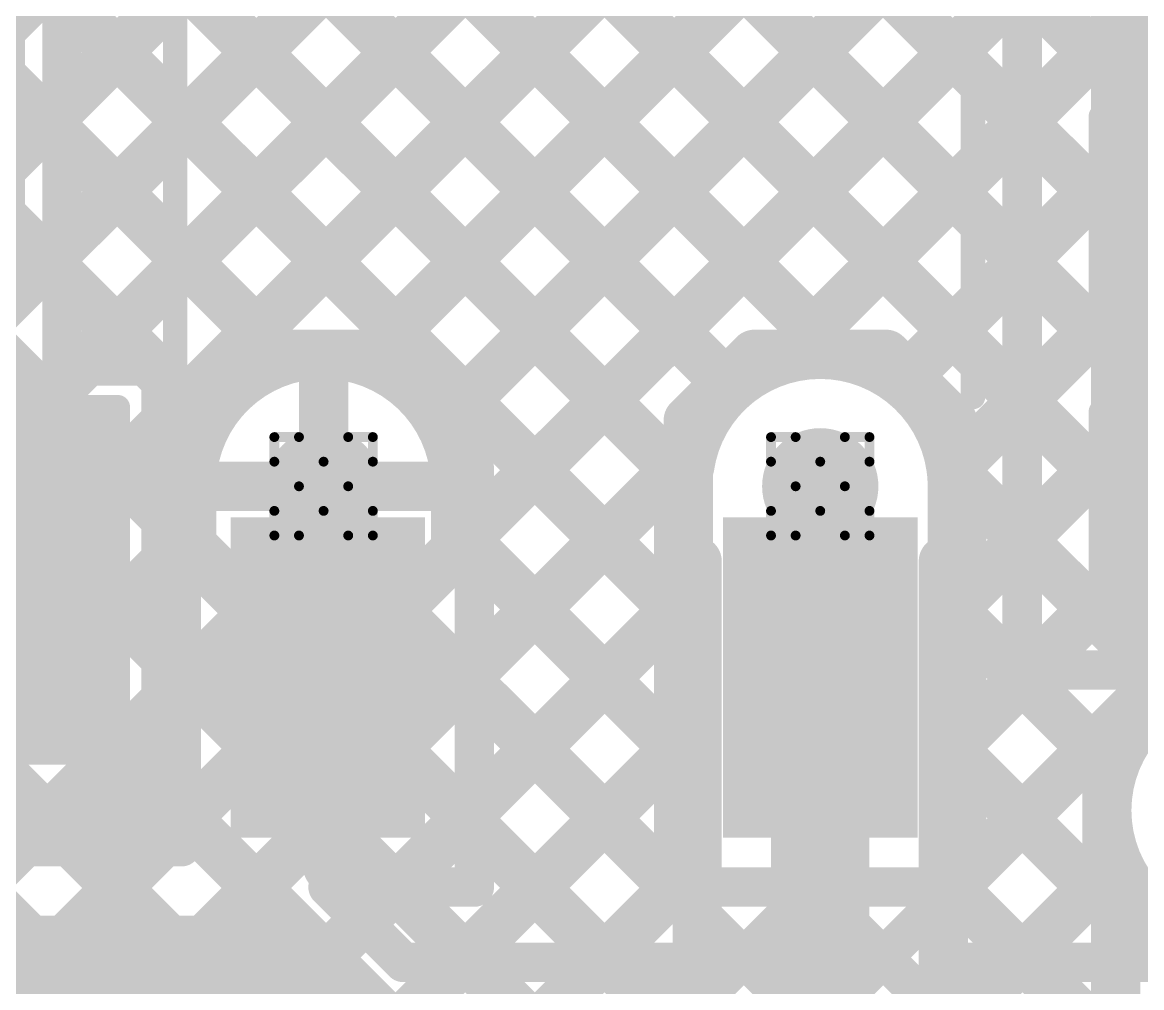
# Model space of a CAD drawing. Header units: inches. Extents: x -1.9 to 9.4, y 0 to 6.7.
# Drawn here: x 0.9163 to 1.1436, y 3.0198 to 3.2159 of the extents above; entities that cross this region are included whole.
import ezdxf

# ---------------------------------------------------------------- set-up
doc = ezdxf.new("R2010")
doc.units = ezdxf.units.IN
doc.header["$MEASUREMENT"] = 0
for name, color, linetype in [('Bottom Layer', 5, 'Continuous'), ('Drill Drawing', 1, 'Continuous'), ('Top Layer', 1, 'Continuous'), ('Top Overlay', 2, 'Continuous'), ('Top Paste', 8, 'Continuous'), ('Top Solder', 216, 'Continuous'), ('Via Holes', 16, 'Continuous')]:
    doc.layers.add(name, color=color, linetype=linetype)

# ---------------------------------------------------------------- blocks, each defined once
blk = doc.blocks.new('SOP_4_2_54_11')
at = {"layer": 'Top Layer'}
for points in [[(0.09449, 0.06575), (0.15157, 0.06575), (0.15157, 0.03425), (0.09449, 0.03425)], [(0.09449, -0.03425), (0.15157, -0.03425), (0.15157, -0.06575), (0.09449, -0.06575)]]:
    blk.add_hatch(color=1, dxfattribs=at).paths.add_polyline_path(points)
at = {"layer": 'Top Paste'}
for points in [[(0.09449, 0.06575), (0.15157, 0.06575), (0.15157, 0.03425), (0.09449, 0.03425)], [(0.09449, -0.03425), (0.15157, -0.03425), (0.15157, -0.06575), (0.09449, -0.06575)]]:
    blk.add_hatch(color=8, dxfattribs=at).paths.add_polyline_path(points)
at = {"layer": 'Top Solder'}
for points in [[(0.09049, 0.06975), (0.15557, 0.06975), (0.15557, 0.03025), (0.09049, 0.03025)], [(0.09049, -0.03025), (0.15557, -0.03025), (0.15557, -0.06975), (0.09049, -0.06975)]]:
    blk.add_hatch(color=216, dxfattribs=at).paths.add_polyline_path(points)
at = {"layer": 'Top Overlay', "const_width": 0.005}
for points in [[(0.066, 0.081), (-0.052, 0.081)], [(0.066, -0.081), (-0.052, -0.081)]]:
    blk.add_lwpolyline(points, dxfattribs=at)
at = {"layer": 'Top Overlay', "const_width": 0.0025}
for points in [[(0.06475, 0.081, 1), (0.06725, 0.081, 1)], [(0.06475, -0.081, 1), (0.06725, -0.081, 1)]]:
    blk.add_lwpolyline(points, format="xyb", close=True, dxfattribs=at)
blk = doc.blocks.new('R___1206_12')
at = {"layer": 'Top Layer'}
for points in [[(-0.08, 0.035), (-0.02, 0.035), (-0.02, -0.035), (-0.08, -0.035)], [(0.02, 0.035), (0.08, 0.035), (0.08, -0.035), (0.02, -0.035)]]:
    blk.add_hatch(color=1, dxfattribs=at).paths.add_polyline_path(points)
at = {"layer": 'Top Paste'}
for points in [[(-0.08, 0.035), (-0.02, 0.035), (-0.02, -0.035), (-0.08, -0.035)], [(0.02, 0.035), (0.08, 0.035), (0.08, -0.035), (0.02, -0.035)]]:
    blk.add_hatch(color=8, dxfattribs=at).paths.add_polyline_path(points)
at = {"layer": 'Top Solder'}
for points in [[(-0.084, 0.039), (-0.016, 0.039), (-0.016, -0.039), (-0.084, -0.039)], [(0.016, 0.039), (0.084, 0.039), (0.084, -0.039), (0.016, -0.039)]]:
    blk.add_hatch(color=216, dxfattribs=at).paths.add_polyline_path(points)
at = {"layer": 'Top Overlay', "const_width": 0.005}
for points in [[(-0.084, 0.039), (0.084, 0.039)], [(-0.084, 0.039), (-0.084, -0.039)], [(0.084, 0.039), (0.084, -0.039)], [(-0.084, -0.039), (0.084, -0.039)]]:
    blk.add_lwpolyline(points, dxfattribs=at)
at = {"layer": 'Top Overlay', "const_width": 0.0025}
for points in [[(-0.08525, 0.039, 1), (-0.08275, 0.039, 1)], [(-0.08525, 0.039, 1), (-0.08275, 0.039, 1)], [(0.08275, 0.039, 1), (0.08525, 0.039, 1)], [(0.08275, 0.039, 1), (0.08525, 0.039, 1)], [(-0.08525, -0.039, 1), (-0.08275, -0.039, 1)], [(-0.08525, -0.039, 1), (-0.08275, -0.039, 1)], [(0.08275, -0.039, 1), (0.08525, -0.039, 1)], [(0.08275, -0.039, 1), (0.08525, -0.039, 1)]]:
    blk.add_lwpolyline(points, format="xyb", close=True, dxfattribs=at)
blk = doc.blocks.new('R___0603_13')
at = {"layer": 'Top Layer'}
for points in [[(-0.015, 0.0175), (-0.015, -0.0175), (-0.045, -0.0175), (-0.045, 0.0175)], [(0.045, 0.0175), (0.045, -0.0175), (0.015, -0.0175), (0.015, 0.0175)]]:
    blk.add_hatch(color=1, dxfattribs=at).paths.add_polyline_path(points)
at = {"layer": 'Top Paste'}
for points in [[(-0.015, 0.0175), (-0.015, -0.0175), (-0.045, -0.0175), (-0.045, 0.0175)], [(0.045, 0.0175), (0.045, -0.0175), (0.015, -0.0175), (0.015, 0.0175)]]:
    blk.add_hatch(color=8, dxfattribs=at).paths.add_polyline_path(points)
at = {"layer": 'Top Solder'}
for points in [[(-0.011, 0.0215), (-0.011, -0.0215), (-0.049, -0.0215), (-0.049, 0.0215)], [(0.049, 0.0215), (0.049, -0.0215), (0.011, -0.0215), (0.011, 0.0215)]]:
    blk.add_hatch(color=216, dxfattribs=at).paths.add_polyline_path(points)
at = {"layer": 'Top Overlay', "const_width": 0.005}
for points in [[(-0.048, 0.021), (-0.048, -0.021)], [(0.048, 0.021), (-0.048, 0.021)], [(0.048, 0.021), (0.048, -0.021)], [(0.048, -0.021), (-0.048, -0.021)]]:
    blk.add_lwpolyline(points, dxfattribs=at)
at = {"layer": 'Top Overlay', "const_width": 0.0025}
for points in [[(-0.04925, 0.021, 1), (-0.04675, 0.021, 1)], [(-0.04925, 0.021, 1), (-0.04675, 0.021, 1)], [(0.04675, 0.021, 1), (0.04925, 0.021, 1)], [(0.04675, 0.021, 1), (0.04925, 0.021, 1)], [(-0.04925, -0.021, 1), (-0.04675, -0.021, 1)], [(-0.04925, -0.021, 1), (-0.04675, -0.021, 1)], [(0.04675, -0.021, 1), (0.04925, -0.021, 1)], [(0.04675, -0.021, 1), (0.04925, -0.021, 1)]]:
    blk.add_lwpolyline(points, format="xyb", close=True, dxfattribs=at)
blk = doc.blocks.new('R___0603_15')
at = {"layer": 'Top Layer'}
for points in [[(-0.015, 0.0175), (-0.015, -0.0175), (-0.045, -0.0175), (-0.045, 0.0175)], [(0.045, 0.0175), (0.045, -0.0175), (0.015, -0.0175), (0.015, 0.0175)]]:
    blk.add_hatch(color=1, dxfattribs=at).paths.add_polyline_path(points)
at = {"layer": 'Top Paste'}
for points in [[(-0.015, 0.0175), (-0.015, -0.0175), (-0.045, -0.0175), (-0.045, 0.0175)], [(0.045, 0.0175), (0.045, -0.0175), (0.015, -0.0175), (0.015, 0.0175)]]:
    blk.add_hatch(color=8, dxfattribs=at).paths.add_polyline_path(points)
at = {"layer": 'Top Solder'}
for points in [[(-0.011, 0.0215), (-0.011, -0.0215), (-0.049, -0.0215), (-0.049, 0.0215)], [(0.049, 0.0215), (0.049, -0.0215), (0.011, -0.0215), (0.011, 0.0215)]]:
    blk.add_hatch(color=216, dxfattribs=at).paths.add_polyline_path(points)
at = {"layer": 'Top Overlay', "const_width": 0.005}
for points in [[(-0.048, -0.021), (-0.048, 0.021)], [(-0.048, 0.021), (0.048, 0.021)], [(0.048, -0.021), (0.048, 0.021)], [(-0.048, -0.021), (0.048, -0.021)]]:
    blk.add_lwpolyline(points, dxfattribs=at)
at = {"layer": 'Top Overlay', "const_width": 0.0025}
for points in [[(-0.04925, 0.021, 1), (-0.04675, 0.021, 1)], [(-0.04925, 0.021, 1), (-0.04675, 0.021, 1)], [(0.04675, 0.021, 1), (0.04925, 0.021, 1)], [(0.04675, 0.021, 1), (0.04925, 0.021, 1)], [(-0.04925, -0.021, 1), (-0.04675, -0.021, 1)], [(-0.04925, -0.021, 1), (-0.04675, -0.021, 1)], [(0.04675, -0.021, 1), (0.04925, -0.021, 1)], [(0.04675, -0.021, 1), (0.04925, -0.021, 1)]]:
    blk.add_lwpolyline(points, format="xyb", close=True, dxfattribs=at)
blk = doc.blocks.new('SMA_DO_214AC__22')
at = {"layer": 'Top Layer'}
for points in [[(-0.1063, 0.05512), (-0.04331, 0.05512), (-0.04331, -0.05512), (-0.1063, -0.05512)], [(0.04331, 0.05512), (0.1063, 0.05512), (0.1063, -0.05512), (0.04331, -0.05512)]]:
    blk.add_hatch(color=1, dxfattribs=at).paths.add_polyline_path(points)
at = {"layer": 'Top Overlay'}
blk.add_hatch(color=2, dxfattribs=at).paths.add_polyline_path([(-0.15717, -0.06299), (-0.11122, -0.06299), (-0.11122, 0.06299), (-0.15717, 0.06299)])
at = {"layer": 'Top Paste'}
for points in [[(-0.1063, 0.05512), (-0.04331, 0.05512), (-0.04331, -0.05512), (-0.1063, -0.05512)], [(0.04331, 0.05512), (0.1063, 0.05512), (0.1063, -0.05512), (0.04331, -0.05512)]]:
    blk.add_hatch(color=8, dxfattribs=at).paths.add_polyline_path(points)
at = {"layer": 'Top Solder'}
for points in [[(-0.1103, 0.05912), (-0.03931, 0.05912), (-0.03931, -0.05912), (-0.1103, -0.05912)], [(0.03931, 0.05912), (0.1103, 0.05912), (0.1103, -0.05912), (0.03931, -0.05912)]]:
    blk.add_hatch(color=216, dxfattribs=at).paths.add_polyline_path(points)
at = {"layer": 'Top Overlay', "const_width": 0.005}
for points in [[(-0.11745, 0.06034), (0.1119, 0.06034)], [(0.1119, 0.06034), (0.1119, 0.04656)], [(0.1119, -0.04656), (0.1119, -0.06034)], [(-0.11745, -0.06034), (0.1119, -0.06034)]]:
    blk.add_lwpolyline(points, dxfattribs=at)
at = {"layer": 'Top Overlay', "const_width": 0.0025}
for points in [[(-0.1187, 0.06034, 1), (-0.1162, 0.06034, 1)], [(0.11065, 0.06034, 1), (0.11315, 0.06034, 1)], [(0.11065, 0.06034, 1), (0.11315, 0.06034, 1)], [(0.11065, 0.04656, 1), (0.11315, 0.04656, 1)], [(0.11065, -0.04656, 1), (0.11315, -0.04656, 1)], [(-0.1187, -0.06034, 1), (-0.1162, -0.06034, 1)], [(0.11065, -0.06034, 1), (0.11315, -0.06034, 1)], [(0.11065, -0.06034, 1), (0.11315, -0.06034, 1)]]:
    blk.add_lwpolyline(points, format="xyb", close=True, dxfattribs=at)

msp = doc.modelspace()

# ---------------------------------------------------------------- hatches: boundary and pattern name
at = {"layer": 'Bottom Layer'}
h = msp.add_hatch(color=5, dxfattribs=at)
edge = h.paths.add_edge_path()
edge.add_arc((0.97748, 3.12168), 0.01181, 0, 360)
h = msp.add_hatch(color=5, dxfattribs=at)
edge = h.paths.add_edge_path()
edge.add_arc((1.07834, 3.12168), 0.01181, 0, 360)
at = {"layer": 'Top Layer'}
msp.add_hatch(color=1, dxfattribs=at).paths.add_polyline_path([(1.13334, 3.09833), (1.17834, 3.09833), (1.17834, 3.27083), (1.13334, 3.27083)])
h = msp.add_hatch(color=1, dxfattribs=at)
edge = h.paths.add_edge_path()
edge.add_arc((0.97748, 3.12168), 0.01181, 0, 360)
h = msp.add_hatch(color=1, dxfattribs=at)
edge = h.paths.add_edge_path()
edge.add_arc((1.07834, 3.12168), 0.01181, 0, 360)
at = {"layer": 'Via Holes'}
h = msp.add_hatch(color=7, dxfattribs=at)
edge = h.paths.add_edge_path()
edge.add_arc((0.97748, 3.12168), 0.00591, 0, 360)
h = msp.add_hatch(color=7, dxfattribs=at)
edge = h.paths.add_edge_path()
edge.add_arc((1.07834, 3.12168), 0.00591, 0, 360)

# ---------------------------------------------------------------- linework, layer by layer
at = {"layer": 'Bottom Layer'}
for points, const_width in [([(0.16792, 2.47046), (1.06697, 3.36951)], 0.01), ([(0.18206, 2.45632), (1.09526, 3.36951)], 0.01), ([(0.1962, 2.44217), (1.12354, 3.36951)], 0.01), ([(0.22389, 2.44157), (1.15183, 3.36951)], 0.01), ([(0.25217, 2.44157), (1.18011, 3.36951)], 0.01), ([(0.57783, 3.36951), (1.01651, 2.93083)], 0.01), ([(0.60611, 3.36951), (1.04136, 2.93426)], 0.01), ([(0.6344, 3.36951), (1.05334, 2.95057)], 0.01), ([(0.66268, 3.36951), (1.05334, 2.97885)], 0.01), ([(0.69096, 3.36951), (0.95067, 3.10981)], 0.01), ([(0.71925, 3.36951), (0.95217, 3.13659)], 0.01), ([(0.74753, 3.36951), (0.96856, 3.14849)], 0.01), ([(0.77582, 3.36951), (1.05334, 3.09199)], 0.01), ([(0.8041, 3.36951), (1.05153, 3.12209)], 0.01), ([(0.83239, 3.36951), (1.05917, 3.14273)], 0.01), ([(0.86067, 3.36951), (1.08169, 3.14849)], 0.01), ([(0.88895, 3.36951), (1.17583, 3.08264)], 0.01), ([(0.91724, 3.36951), (1.27503, 3.01173)], 0.01), ([(0.94552, 3.36951), (1.27503, 3.04001)], 0.01), ([(0.97381, 3.36951), (1.27503, 3.0683)], 0.01), ([(0.98737, 3.14849), (1.2084, 3.36951)], 0.01), ([(1.00327, 3.1361), (1.23668, 3.36951)], 0.01), ([(1.00429, 3.10884), (1.26496, 3.36951)], 0.01), ([(1.00429, 3.10884), (1.26496, 3.36951)], 0.01), ([(1.07222, 3.14849), (1.27503, 3.35129)], 0.01), ([(1.09613, 3.14411), (1.27503, 3.32301)], 0.01), ([(1.10515, 3.12485), (1.27503, 3.29472)], 0.01), ([(1.10334, 3.09475), (1.27503, 3.26644)], 0.01), ([(1.10334, 3.06647), (1.27503, 3.23815)], 0.01), ([(1.10334, 3.03818), (1.27503, 3.20987)], 0.01), ([(0.95067, 3.13508), (0.96407, 3.14849)], 0.01), ([(0.96407, 3.14849), (0.99088, 3.14849)], 0.01), ([(0.99088, 3.14849), (1.00429, 3.13508)], 0.01), ([(1.05153, 3.13508), (1.06493, 3.14849)], 0.01), ([(1.06493, 3.14849), (1.09174, 3.14849)], 0.01), ([(1.09174, 3.14849), (1.10515, 3.13508)], 0.01), ([(0.97748, 3.12168), (0.97748, 3.14349)], 0.01), ([(0.95067, 3.10827), (0.95067, 3.13508)], 0.01), ([(1.00429, 3.10827), (1.00429, 3.13508)], 0.01), ([(1.05153, 3.10827), (1.05153, 3.13508)], 0.01), ([(1.10515, 3.10827), (1.10515, 3.13508)], 0.01), ([(0.85456, 2.93083), (1.05153, 3.12779)], 0.01), ([(1.07834, 2.93374), (1.07834, 3.12168)], 0.02), ([(1.10515, 3.12503), (1.14874, 3.08144)], 0.01), ([(0.95567, 3.12168), (0.97748, 3.12168)], 0.01), ([(0.97748, 3.12168), (0.99929, 3.12168)], 0.01), ([(0.97748, 3.09987), (0.97748, 3.12168)], 0.01), ([(0.28046, 2.44157), (0.95067, 3.11179)], 0.01), ([(1.00429, 3.11276), (1.05334, 3.06371)], 0.01), ([(0.95067, 3.10981), (0.96561, 3.09487)], 0.01), ([(0.95067, 3.10827), (0.96407, 3.09487)], 0.01), ([(0.99032, 3.09487), (1.00429, 3.10884)], 0.01), ([(0.99032, 3.09487), (1.00429, 3.10884)], 0.01), ([(0.99088, 3.09487), (1.00429, 3.10827)], 0.01), ([(1.05334, 2.94624), (1.05334, 3.10646)], 0.01), ([(1.10334, 2.94624), (1.10334, 3.10646)], 0.01), ([(0.88285, 2.93083), (1.05334, 3.10132)], 0.01), ([(1.10334, 3.09856), (1.13653, 3.06537)], 0.01), ([(0.79799, 2.93083), (0.96305, 3.09589)], 0.01), ([(0.99239, 3.09637), (1.05334, 3.03542)], 0.01), ([(0.82628, 2.93083), (0.99032, 3.09487)], 0.01), ([(0.82628, 2.93083), (0.99032, 3.09487)], 0.01), ([(0.96407, 3.09487), (0.99088, 3.09487)], 0.01), ([(0.96561, 3.09487), (1.05334, 3.00714)], 0.01), ([(1.13653, 3.06923), (1.14993, 3.08264)], 0.01), ([(0.91113, 2.93083), (1.05334, 3.07303)], 0.01), ([(1.10334, 3.07028), (1.13834, 3.03528)], 0.01), ([(1.13653, 3.04242), (1.13653, 3.06923)], 0.01), ([(0.93942, 2.93083), (1.05334, 3.04475)], 0.01), ([(1.10334, 3.0099), (1.13653, 3.04309)], 0.01), ([(1.10334, 3.04199), (1.13834, 3.00699)], 0.01), ([(1.13834, 2.85333), (1.13834, 3.04061)], 0.01), ([(0.9677, 2.93083), (1.05334, 3.01647)], 0.01), ([(1.10334, 2.98161), (1.13834, 3.01661)], 0.01)]:
    msp.add_lwpolyline(points, dxfattribs=dict(at, const_width=const_width))
for points, const_width in [([(0.96157, 3.14849, 1), (0.96657, 3.14849, 1)], 0.005), ([(0.96157, 3.14849, 1), (0.96657, 3.14849, 1)], 0.005), ([(0.96606, 3.14849, 1), (0.97106, 3.14849, 1)], 0.005), ([(0.98487, 3.14849, 1), (0.98987, 3.14849, 1)], 0.005), ([(0.98838, 3.14849, 1), (0.99338, 3.14849, 1)], 0.005), ([(0.98838, 3.14849, 1), (0.99338, 3.14849, 1)], 0.005), ([(1.06243, 3.14849, 1), (1.06743, 3.14849, 1)], 0.005), ([(1.06243, 3.14849, 1), (1.06743, 3.14849, 1)], 0.005), ([(1.06972, 3.14849, 1), (1.07472, 3.14849, 1)], 0.005), ([(1.07919, 3.14849, 1), (1.08419, 3.14849, 1)], 0.005), ([(1.08924, 3.14849, 1), (1.09424, 3.14849, 1)], 0.005), ([(1.08924, 3.14849, 1), (1.09424, 3.14849, 1)], 0.005), ([(0.97498, 3.14349, 1), (0.97998, 3.14349, 1)], 0.005), ([(1.09363, 3.14411, 1), (1.09863, 3.14411, 1)], 0.005), ([(1.05667, 3.14273, 1), (1.06167, 3.14273, 1)], 0.005), ([(0.94967, 3.13659, 1), (0.95467, 3.13659, 1)], 0.005), ([(0.94817, 3.13508, 1), (0.95317, 3.13508, 1)], 0.005), ([(0.94817, 3.13508, 1), (0.95317, 3.13508, 1)], 0.005), ([(1.00077, 3.1361, 1), (1.00577, 3.1361, 1)], 0.005), ([(1.00179, 3.13508, 1), (1.00679, 3.13508, 1)], 0.005), ([(1.00179, 3.13508, 1), (1.00679, 3.13508, 1)], 0.005), ([(1.04903, 3.13508, 1), (1.05403, 3.13508, 1)], 0.005), ([(1.04903, 3.13508, 1), (1.05403, 3.13508, 1)], 0.005), ([(1.10265, 3.13508, 1), (1.10765, 3.13508, 1)], 0.005), ([(1.10265, 3.13508, 1), (1.10765, 3.13508, 1)], 0.005), ([(1.04903, 3.12779, 1), (1.05403, 3.12779, 1)], 0.005), ([(1.07334, 3.12168, 1), (1.08334, 3.12168, 1)], 0.01), ([(1.10265, 3.12503, 1), (1.10765, 3.12503, 1)], 0.005), ([(1.10265, 3.12485, 1), (1.10765, 3.12485, 1)], 0.005), ([(0.95317, 3.12168, 1), (0.95817, 3.12168, 1)], 0.005), ([(0.97498, 3.12168, 1), (0.97998, 3.12168, 1)], 0.005), ([(0.97498, 3.12168, 1), (0.97998, 3.12168, 1)], 0.005), ([(0.97498, 3.12168, 1), (0.97998, 3.12168, 1)], 0.005), ([(0.97498, 3.12168, 1), (0.97998, 3.12168, 1)], 0.005), ([(0.99679, 3.12168, 1), (1.00179, 3.12168, 1)], 0.005), ([(1.04903, 3.12209, 1), (1.05403, 3.12209, 1)], 0.005), ([(0.94817, 3.11179, 1), (0.95317, 3.11179, 1)], 0.005), ([(1.00179, 3.11276, 1), (1.00679, 3.11276, 1)], 0.005), ([(0.94817, 3.10981, 1), (0.95317, 3.10981, 1)], 0.005), ([(0.94817, 3.10981, 1), (0.95317, 3.10981, 1)], 0.005), ([(0.94817, 3.10827, 1), (0.95317, 3.10827, 1)], 0.005), ([(0.94817, 3.10827, 1), (0.95317, 3.10827, 1)], 0.005), ([(1.00179, 3.10884, 1), (1.00679, 3.10884, 1)], 0.005), ([(1.00179, 3.10884, 1), (1.00679, 3.10884, 1)], 0.005), ([(1.00179, 3.10884, 1), (1.00679, 3.10884, 1)], 0.005), ([(1.00179, 3.10884, 1), (1.00679, 3.10884, 1)], 0.005), ([(1.00179, 3.10827, 1), (1.00679, 3.10827, 1)], 0.005), ([(1.00179, 3.10827, 1), (1.00679, 3.10827, 1)], 0.005), ([(1.04903, 3.10827, 1), (1.05403, 3.10827, 1)], 0.005), ([(1.10265, 3.10827, 1), (1.10765, 3.10827, 1)], 0.005), ([(1.05084, 3.10646, 1), (1.05584, 3.10646, 1)], 0.005), ([(1.10084, 3.10646, 1), (1.10584, 3.10646, 1)], 0.005), ([(0.97498, 3.09987, 1), (0.97998, 3.09987, 1)], 0.005), ([(1.05084, 3.10132, 1), (1.05584, 3.10132, 1)], 0.005), ([(1.10084, 3.09856, 1), (1.10584, 3.09856, 1)], 0.005), ([(0.96055, 3.09589, 1), (0.96555, 3.09589, 1)], 0.005), ([(0.98989, 3.09637, 1), (0.99489, 3.09637, 1)], 0.005), ([(0.96157, 3.09487, 1), (0.96657, 3.09487, 1)], 0.005), ([(0.96157, 3.09487, 1), (0.96657, 3.09487, 1)], 0.005), ([(0.96311, 3.09487, 1), (0.96811, 3.09487, 1)], 0.005), ([(0.96311, 3.09487, 1), (0.96811, 3.09487, 1)], 0.005), ([(0.98782, 3.09487, 1), (0.99282, 3.09487, 1)], 0.005), ([(0.98782, 3.09487, 1), (0.99282, 3.09487, 1)], 0.005), ([(0.98782, 3.09487, 1), (0.99282, 3.09487, 1)], 0.005), ([(0.98782, 3.09487, 1), (0.99282, 3.09487, 1)], 0.005), ([(0.98838, 3.09487, 1), (0.99338, 3.09487, 1)], 0.005), ([(0.98838, 3.09487, 1), (0.99338, 3.09487, 1)], 0.005), ([(1.10084, 3.09475, 1), (1.10584, 3.09475, 1)], 0.005), ([(1.05084, 3.09199, 1), (1.05584, 3.09199, 1)], 0.005), ([(1.05084, 3.07303, 1), (1.05584, 3.07303, 1)], 0.005), ([(1.10084, 3.07028, 1), (1.10584, 3.07028, 1)], 0.005), ([(1.13403, 3.06923, 1), (1.13903, 3.06923, 1)], 0.005), ([(1.13403, 3.06923, 1), (1.13903, 3.06923, 1)], 0.005), ([(1.10084, 3.06647, 1), (1.10584, 3.06647, 1)], 0.005), ([(1.05084, 3.06371, 1), (1.05584, 3.06371, 1)], 0.005), ([(1.13403, 3.06537, 1), (1.13903, 3.06537, 1)], 0.005), ([(1.05084, 3.04475, 1), (1.05584, 3.04475, 1)], 0.005), ([(1.13403, 3.04309, 1), (1.13903, 3.04309, 1)], 0.005), ([(1.10084, 3.04199, 1), (1.10584, 3.04199, 1)], 0.005), ([(1.13403, 3.04242, 1), (1.13903, 3.04242, 1)], 0.005), ([(1.13584, 3.04061, 1), (1.14084, 3.04061, 1)], 0.005), ([(1.10084, 3.03818, 1), (1.10584, 3.03818, 1)], 0.005), ([(1.05084, 3.03542, 1), (1.05584, 3.03542, 1)], 0.005), ([(1.13584, 3.03528, 1), (1.14084, 3.03528, 1)], 0.005), ([(1.05084, 3.01647, 1), (1.05584, 3.01647, 1)], 0.005), ([(1.13584, 3.01661, 1), (1.14084, 3.01661, 1)], 0.005)]:
    msp.add_lwpolyline(points, format="xyb", close=True, dxfattribs=dict(at, const_width=const_width))
at = {"layer": 'Drill Drawing', "const_width": 0.002}
for points in [[(0.96748, 3.12668), (0.96748, 3.13168)], [(0.96748, 3.13168), (0.97248, 3.13168)], [(0.97248, 3.13168), (0.97748, 3.12668)], [(0.97748, 3.12668), (0.98248, 3.13168)], [(0.98248, 3.13168), (0.98748, 3.13168)], [(0.98748, 3.12668), (0.98748, 3.13168)], [(1.06834, 3.12668), (1.06834, 3.13168)], [(1.06834, 3.13168), (1.07334, 3.13168)], [(1.07334, 3.13168), (1.07834, 3.12668)], [(1.07834, 3.12668), (1.08334, 3.13168)], [(1.08334, 3.13168), (1.08834, 3.13168)], [(1.08834, 3.12668), (1.08834, 3.13168)], [(0.96748, 3.12668), (0.97248, 3.12168)], [(0.98248, 3.12168), (0.98748, 3.12668)], [(1.06834, 3.12668), (1.07334, 3.12168)], [(1.08334, 3.12168), (1.08834, 3.12668)], [(0.96748, 3.11668), (0.97248, 3.12168)], [(0.98248, 3.12168), (0.98748, 3.11668)], [(1.06834, 3.11668), (1.07334, 3.12168)], [(1.08334, 3.12168), (1.08834, 3.11668)], [(0.96748, 3.11168), (0.96748, 3.11668)], [(0.97248, 3.11168), (0.97748, 3.11668)], [(0.97748, 3.11668), (0.98248, 3.11168)], [(0.98748, 3.11168), (0.98748, 3.11668)], [(1.06834, 3.11168), (1.06834, 3.11668)], [(1.07334, 3.11168), (1.07834, 3.11668)], [(1.07834, 3.11668), (1.08334, 3.11168)], [(1.08834, 3.11168), (1.08834, 3.11668)], [(0.96748, 3.11168), (0.97248, 3.11168)], [(0.98248, 3.11168), (0.98748, 3.11168)], [(1.06834, 3.11168), (1.07334, 3.11168)], [(1.08334, 3.11168), (1.08834, 3.11168)]]:
    msp.add_lwpolyline(points, dxfattribs=at)
at = {"layer": 'Drill Drawing', "const_width": 0.001}
for points in [[(0.96698, 3.13168, 1), (0.96798, 3.13168, 1)], [(0.96698, 3.13168, 1), (0.96798, 3.13168, 1)], [(0.97198, 3.13168, 1), (0.97298, 3.13168, 1)], [(0.97198, 3.13168, 1), (0.97298, 3.13168, 1)], [(0.98198, 3.13168, 1), (0.98298, 3.13168, 1)], [(0.98198, 3.13168, 1), (0.98298, 3.13168, 1)], [(0.98698, 3.13168, 1), (0.98798, 3.13168, 1)], [(0.98698, 3.13168, 1), (0.98798, 3.13168, 1)], [(1.06784, 3.13168, 1), (1.06884, 3.13168, 1)], [(1.06784, 3.13168, 1), (1.06884, 3.13168, 1)], [(1.07284, 3.13168, 1), (1.07384, 3.13168, 1)], [(1.07284, 3.13168, 1), (1.07384, 3.13168, 1)], [(1.08284, 3.13168, 1), (1.08384, 3.13168, 1)], [(1.08284, 3.13168, 1), (1.08384, 3.13168, 1)], [(1.08784, 3.13168, 1), (1.08884, 3.13168, 1)], [(1.08784, 3.13168, 1), (1.08884, 3.13168, 1)], [(0.96698, 3.12668, 1), (0.96798, 3.12668, 1)], [(0.96698, 3.12668, 1), (0.96798, 3.12668, 1)], [(0.97698, 3.12668, 1), (0.97798, 3.12668, 1)], [(0.97698, 3.12668, 1), (0.97798, 3.12668, 1)], [(0.98698, 3.12668, 1), (0.98798, 3.12668, 1)], [(0.98698, 3.12668, 1), (0.98798, 3.12668, 1)], [(1.06784, 3.12668, 1), (1.06884, 3.12668, 1)], [(1.06784, 3.12668, 1), (1.06884, 3.12668, 1)], [(1.07784, 3.12668, 1), (1.07884, 3.12668, 1)], [(1.07784, 3.12668, 1), (1.07884, 3.12668, 1)], [(1.08784, 3.12668, 1), (1.08884, 3.12668, 1)], [(1.08784, 3.12668, 1), (1.08884, 3.12668, 1)], [(0.97198, 3.12168, 1), (0.97298, 3.12168, 1)], [(0.97198, 3.12168, 1), (0.97298, 3.12168, 1)], [(0.98198, 3.12168, 1), (0.98298, 3.12168, 1)], [(0.98198, 3.12168, 1), (0.98298, 3.12168, 1)], [(1.07284, 3.12168, 1), (1.07384, 3.12168, 1)], [(1.07284, 3.12168, 1), (1.07384, 3.12168, 1)], [(1.08284, 3.12168, 1), (1.08384, 3.12168, 1)], [(1.08284, 3.12168, 1), (1.08384, 3.12168, 1)], [(0.96698, 3.11668, 1), (0.96798, 3.11668, 1)], [(0.96698, 3.11668, 1), (0.96798, 3.11668, 1)], [(0.97698, 3.11668, 1), (0.97798, 3.11668, 1)], [(0.97698, 3.11668, 1), (0.97798, 3.11668, 1)], [(0.98698, 3.11668, 1), (0.98798, 3.11668, 1)], [(0.98698, 3.11668, 1), (0.98798, 3.11668, 1)], [(1.06784, 3.11668, 1), (1.06884, 3.11668, 1)], [(1.06784, 3.11668, 1), (1.06884, 3.11668, 1)], [(1.07784, 3.11668, 1), (1.07884, 3.11668, 1)], [(1.07784, 3.11668, 1), (1.07884, 3.11668, 1)], [(1.08784, 3.11668, 1), (1.08884, 3.11668, 1)], [(1.08784, 3.11668, 1), (1.08884, 3.11668, 1)], [(0.96698, 3.11168, 1), (0.96798, 3.11168, 1)], [(0.96698, 3.11168, 1), (0.96798, 3.11168, 1)], [(0.97198, 3.11168, 1), (0.97298, 3.11168, 1)], [(0.97198, 3.11168, 1), (0.97298, 3.11168, 1)], [(0.98198, 3.11168, 1), (0.98298, 3.11168, 1)], [(0.98198, 3.11168, 1), (0.98298, 3.11168, 1)], [(0.98698, 3.11168, 1), (0.98798, 3.11168, 1)], [(0.98698, 3.11168, 1), (0.98798, 3.11168, 1)], [(1.06784, 3.11168, 1), (1.06884, 3.11168, 1)], [(1.06784, 3.11168, 1), (1.06884, 3.11168, 1)], [(1.07284, 3.11168, 1), (1.07384, 3.11168, 1)], [(1.07284, 3.11168, 1), (1.07384, 3.11168, 1)], [(1.08284, 3.11168, 1), (1.08384, 3.11168, 1)], [(1.08284, 3.11168, 1), (1.08384, 3.11168, 1)], [(1.08784, 3.11168, 1), (1.08884, 3.11168, 1)], [(1.08784, 3.11168, 1), (1.08884, 3.11168, 1)]]:
    msp.add_lwpolyline(points, format="xyb", close=True, dxfattribs=at)
at = {"layer": 'Top Layer'}
for points, const_width in [([(0.92434, 3.19859), (1.04859, 3.32285)], 0.008), ([(1.00809, 3.30695), (1.11934, 3.1957)], 0.008), ([(0.92434, 3.17031), (1.04859, 3.29456)], 0.008), ([(0.92844, 3.14613), (1.06863, 3.28632)], 0.008), ([(0.94446, 3.13386), (1.09691, 3.28632)], 0.008), ([(1.00044, 3.28632), (1.11934, 3.16741)], 0.008), ([(1.11934, 3.08433), (1.11934, 3.28483)], 0.008), ([(0.97734, 3.28113), (1.11934, 3.13913)], 0.008), ([(0.98519, 3.14631), (1.11934, 3.28046)], 0.008), ([(0.93007, 3.27183), (1.06105, 3.14085)], 0.008), ([(0.95836, 3.27183), (1.08315, 3.14704)], 0.008), ([(0.92179, 3.25183), (1.04859, 3.12502)], 0.008), ([(1.00051, 3.13334), (1.11934, 3.25217)], 0.008), ([(0.92434, 3.20983), (0.92434, 3.23983)], 0.008), ([(1.00809, 3.11264), (1.11934, 3.22389)], 0.008), ([(1.00809, 3.11264), (1.11934, 3.22389)], 0.008), ([(0.92434, 3.22099), (1.04859, 3.09674)], 0.008), ([(0.92434, 3.15183), (0.92434, 3.20983)], 0.008), ([(0.92434, 3.15183), (0.92434, 3.20983)], 0.008), ([(1.06976, 3.14602), (1.11934, 3.1956)], 0.008), ([(0.92434, 3.19271), (0.97051, 3.14653)], 0.008), ([(1.09412, 3.1421), (1.11934, 3.16732)], 0.008), ([(0.92434, 3.16442), (0.94264, 3.14613)], 0.008), ([(0.92434, 3.14613), (0.92434, 3.15183)], 0.008), ([(0.92434, 3.14613), (0.94446, 3.14613)], 0.008), ([(0.94446, 3.05513), (0.94446, 3.14613)], 0.008), ([(0.94446, 3.14431), (0.95479, 3.13398)], 0.008), ([(0.97748, 3.12168), (0.97748, 3.14349)], 0.01), ([(1.10564, 3.12534), (1.11934, 3.13903)], 0.008), ([(1.04907, 3.12534), (1.054, 3.13026)], 0.008), ([(0.97748, 3.09168), (0.97748, 3.12168)], 0.02), ([(1.07834, 3.08083), (1.07834, 3.12168)], 0.02), ([(0.94859, 3.04844), (0.94859, 3.12534)], 0.008), ([(0.94859, 3.12534), (0.95193, 3.12534)], 0.008), ([(1.00303, 3.12534), (1.00809, 3.12534)], 0.008), ([(1.00809, 3.04025), (1.00809, 3.12534)], 0.008), ([(1.00809, 3.08435), (1.04859, 3.12486)], 0.008), ([(1.04859, 3.12534), (1.05279, 3.12534)], 0.008), ([(1.04859, 3.04025), (1.04859, 3.12534)], 0.008), ([(1.10389, 3.12534), (1.10809, 3.12534)], 0.008), ([(1.10485, 3.12534), (1.10809, 3.1221)], 0.008), ([(1.10809, 3.04025), (1.10809, 3.12534)], 0.008), ([(0.95567, 3.12168), (0.97748, 3.12168)], 0.01), ([(0.97748, 3.12168), (0.99929, 3.12168)], 0.01), ([(1.10809, 3.1221), (1.11934, 3.11084)], 0.008), ([(0.94446, 3.11602), (0.94859, 3.11189)], 0.008), ([(1.10809, 3.0995), (1.11934, 3.11075)], 0.008), ([(0.94446, 3.10557), (0.94859, 3.10971)], 0.008), ([(1.00809, 3.10896), (1.04859, 3.06846)], 0.008), ([(1.00809, 3.05607), (1.04859, 3.09657)], 0.008), ([(1.10809, 3.09381), (1.13863, 3.06327)], 0.008), ([(0.94446, 3.08774), (0.94859, 3.0836)], 0.008), ([(0.95259, 3.0828), (0.97834, 3.0828)], 0.01), ([(0.97834, 3.0828), (1.00409, 3.0828)], 0.01), ([(0.97834, 3.04425), (0.97834, 3.0828)], 0.01), ([(1.10809, 3.07121), (1.1212, 3.08433)], 0.008), ([(1.10809, 3.04293), (1.14948, 3.08433)], 0.008), ([(1.11934, 3.08433), (1.12434, 3.08433)], 0.008), ([(1.12434, 3.08433), (1.18234, 3.08433)], 0.008), ([(1.12434, 3.08433), (1.18234, 3.08433)], 0.008), ([(1.14586, 3.08433), (1.15145, 3.07874)], 0.008), ([(0.94446, 3.07729), (0.94859, 3.08142)], 0.008), ([(1.00809, 3.08068), (1.10765, 2.98112)], 0.008), ([(1.00525, 3.02494), (1.04859, 3.06829)], 0.008), ([(1.10809, 3.06553), (1.14867, 3.02494)], 0.008), ([(0.94446, 3.05945), (0.94859, 3.05532)], 0.008), ([(0.80622, 3.05513), (0.94446, 3.05513)], 0.008), ([(0.91561, 3.04844), (0.9223, 3.05513)], 0.008), ([(0.92049, 3.05513), (0.92718, 3.04844)], 0.008), ([(0.9439, 3.04844), (0.94859, 3.05314)], 0.008), ([(0.9439, 3.04844), (0.94859, 3.05314)], 0.008), ([(1.00809, 3.05239), (1.03553, 3.02494)], 0.008), ([(0.60222, 3.04844), (0.94859, 3.04844)], 0.008), ([(1.11839, 3.02494), (1.13946, 3.04602)], 0.008), ([(1.10541, 3.04025), (1.10809, 3.04293)], 0.008), ([(0.97838, 3.04025), (1.00809, 3.04025)], 0.008), ([(0.97838, 3.04025), (0.99368, 3.02494)], 0.008), ([(0.98532, 3.0333), (0.99227, 3.04025)], 0.008), ([(0.99194, 3.04025), (1.00725, 3.02494)], 0.008), ([(1.03353, 3.02494), (1.04884, 3.04025)], 0.008), ([(1.04859, 3.04025), (1.10809, 3.04025)], 0.008), ([(1.04903, 3.01216), (1.07712, 3.04025)], 0.008), ([(1.04903, 2.98387), (1.10541, 3.04025)], 0.008), ([(1.07679, 3.04025), (1.10765, 3.0094)], 0.008), ([(1.10508, 3.04025), (1.12039, 3.02494)], 0.008), ([(0.60222, 3.02194), (0.95921, 3.02194)], 0.025), ([(0.95921, 3.02194), (0.98021, 3.00094)], 0.025), ([(1.14667, 3.02494), (1.15363, 3.03191)], 0.008), ([(0.99368, 3.02494), (1.04903, 3.02494)], 0.008), ([(1.04903, 2.88671), (1.04903, 3.02494)], 0.008), ([(1.10765, 3.02494), (1.19864, 3.02494)], 0.008), ([(1.10765, 2.88671), (1.10765, 3.02494)], 0.008)]:
    msp.add_lwpolyline(points, dxfattribs=dict(at, const_width=const_width))
for points, const_width in [([(0.92234, 3.20983, 1), (0.92634, 3.20983, 1)], 0.004), ([(0.92234, 3.20983, 1), (0.92634, 3.20983, 1)], 0.004), ([(0.92234, 3.20983, 1), (0.92634, 3.20983, 1)], 0.004), ([(0.92234, 3.19859, 1), (0.92634, 3.19859, 1)], 0.004), ([(1.11734, 3.1957, 1), (1.12134, 3.1957, 1)], 0.004), ([(1.11734, 3.1956, 1), (1.12134, 3.1956, 1)], 0.004), ([(0.92234, 3.19271, 1), (0.92634, 3.19271, 1)], 0.004), ([(0.92234, 3.17031, 1), (0.92634, 3.17031, 1)], 0.004), ([(1.11734, 3.16741, 1), (1.12134, 3.16741, 1)], 0.004), ([(1.11734, 3.16732, 1), (1.12134, 3.16732, 1)], 0.004), ([(0.92234, 3.16442, 1), (0.92634, 3.16442, 1)], 0.004), ([(0.92234, 3.15183, 1), (0.92634, 3.15183, 1)], 0.004), ([(0.92234, 3.15183, 1), (0.92634, 3.15183, 1)], 0.004), ([(0.92234, 3.15183, 1), (0.92634, 3.15183, 1)], 0.004), ([(0.96851, 3.14653, 1), (0.97251, 3.14653, 1)], 0.004), ([(0.98319, 3.14631, 1), (0.98719, 3.14631, 1)], 0.004), ([(1.08115, 3.14704, 1), (1.08515, 3.14704, 1)], 0.004), ([(0.92234, 3.14613, 1), (0.92634, 3.14613, 1)], 0.004), ([(0.92234, 3.14613, 1), (0.92634, 3.14613, 1)], 0.004), ([(0.92644, 3.14613, 1), (0.93044, 3.14613, 1)], 0.004), ([(0.94064, 3.14613, 1), (0.94464, 3.14613, 1)], 0.004), ([(0.94246, 3.14613, 1), (0.94646, 3.14613, 1)], 0.004), ([(0.94246, 3.14613, 1), (0.94646, 3.14613, 1)], 0.004), ([(0.94246, 3.14431, 1), (0.94646, 3.14431, 1)], 0.004), ([(0.97498, 3.14349, 1), (0.97998, 3.14349, 1)], 0.005), ([(1.06776, 3.14602, 1), (1.07176, 3.14602, 1)], 0.004), ([(1.09212, 3.1421, 1), (1.09612, 3.1421, 1)], 0.004), ([(1.05905, 3.14085, 1), (1.06305, 3.14085, 1)], 0.004), ([(1.11734, 3.13913, 1), (1.12134, 3.13913, 1)], 0.004), ([(1.11734, 3.13903, 1), (1.12134, 3.13903, 1)], 0.004), ([(0.94246, 3.13386, 1), (0.94646, 3.13386, 1)], 0.004), ([(0.95279, 3.13398, 1), (0.95679, 3.13398, 1)], 0.004), ([(0.99851, 3.13334, 1), (1.00251, 3.13334, 1)], 0.004), ([(1.052, 3.13026, 1), (1.056, 3.13026, 1)], 0.004), ([(0.97248, 3.12168, 1), (0.98248, 3.12168, 1)], 0.01), ([(1.07334, 3.12168, 1), (1.08334, 3.12168, 1)], 0.01), ([(0.94659, 3.12534, 1), (0.95059, 3.12534, 1)], 0.004), ([(0.94659, 3.12534, 1), (0.95059, 3.12534, 1)], 0.004), ([(0.94993, 3.12534, 1), (0.95393, 3.12534, 1)], 0.004), ([(0.94993, 3.12534, 1), (0.95393, 3.12534, 1)], 0.004), ([(1.00103, 3.12534, 1), (1.00503, 3.12534, 1)], 0.004), ([(1.00103, 3.12534, 1), (1.00503, 3.12534, 1)], 0.004), ([(1.00609, 3.12534, 1), (1.01009, 3.12534, 1)], 0.004), ([(1.00609, 3.12534, 1), (1.01009, 3.12534, 1)], 0.004), ([(1.04659, 3.12534, 1), (1.05059, 3.12534, 1)], 0.004), ([(1.04659, 3.12534, 1), (1.05059, 3.12534, 1)], 0.004), ([(1.04659, 3.12502, 1), (1.05059, 3.12502, 1)], 0.004), ([(1.04659, 3.12486, 1), (1.05059, 3.12486, 1)], 0.004), ([(1.04707, 3.12534, 1), (1.05107, 3.12534, 1)], 0.004), ([(1.05079, 3.12534, 1), (1.05479, 3.12534, 1)], 0.004), ([(1.05079, 3.12534, 1), (1.05479, 3.12534, 1)], 0.004), ([(1.10189, 3.12534, 1), (1.10589, 3.12534, 1)], 0.004), ([(1.10189, 3.12534, 1), (1.10589, 3.12534, 1)], 0.004), ([(1.10189, 3.12534, 1), (1.10589, 3.12534, 1)], 0.004), ([(1.10285, 3.12534, 1), (1.10685, 3.12534, 1)], 0.004), ([(1.10364, 3.12534, 1), (1.10764, 3.12534, 1)], 0.004), ([(1.10609, 3.12534, 1), (1.11009, 3.12534, 1)], 0.004), ([(1.10609, 3.12534, 1), (1.11009, 3.12534, 1)], 0.004), ([(0.95317, 3.12168, 1), (0.95817, 3.12168, 1)], 0.005), ([(0.97498, 3.12168, 1), (0.97998, 3.12168, 1)], 0.005), ([(0.97498, 3.12168, 1), (0.97998, 3.12168, 1)], 0.005), ([(0.97498, 3.12168, 1), (0.97998, 3.12168, 1)], 0.005), ([(0.99679, 3.12168, 1), (1.00179, 3.12168, 1)], 0.005), ([(1.10215, 3.12168, 1), (1.10615, 3.12168, 1)], 0.004), ([(1.10609, 3.1221, 1), (1.11009, 3.1221, 1)], 0.004), ([(1.10609, 3.1221, 1), (1.11009, 3.1221, 1)], 0.004), ([(0.94246, 3.11602, 1), (0.94646, 3.11602, 1)], 0.004), ([(1.00609, 3.11264, 1), (1.01009, 3.11264, 1)], 0.004), ([(1.00609, 3.11264, 1), (1.01009, 3.11264, 1)], 0.004), ([(0.94659, 3.11189, 1), (0.95059, 3.11189, 1)], 0.004), ([(1.11734, 3.11084, 1), (1.12134, 3.11084, 1)], 0.004), ([(1.11734, 3.11075, 1), (1.12134, 3.11075, 1)], 0.004), ([(0.94659, 3.10971, 1), (0.95059, 3.10971, 1)], 0.004), ([(1.00609, 3.10896, 1), (1.01009, 3.10896, 1)], 0.004), ([(0.94246, 3.10557, 1), (0.94646, 3.10557, 1)], 0.004), ([(1.10609, 3.0995, 1), (1.11009, 3.0995, 1)], 0.004), ([(0.97248, 3.09168, 1), (0.98248, 3.09168, 1)], 0.01), ([(1.04659, 3.09674, 1), (1.05059, 3.09674, 1)], 0.004), ([(1.04659, 3.09657, 1), (1.05059, 3.09657, 1)], 0.004), ([(1.10609, 3.09381, 1), (1.11009, 3.09381, 1)], 0.004), ([(0.94246, 3.08774, 1), (0.94646, 3.08774, 1)], 0.004), ([(1.07334, 3.08083, 1), (1.08334, 3.08083, 1)], 0.01), ([(0.94659, 3.0836, 1), (0.95059, 3.0836, 1)], 0.004), ([(0.95009, 3.0828, 1), (0.95509, 3.0828, 1)], 0.005), ([(0.97584, 3.0828, 1), (0.98084, 3.0828, 1)], 0.005), ([(0.97584, 3.0828, 1), (0.98084, 3.0828, 1)], 0.005), ([(0.97584, 3.0828, 1), (0.98084, 3.0828, 1)], 0.005), ([(1.00159, 3.0828, 1), (1.00659, 3.0828, 1)], 0.005), ([(1.00609, 3.08435, 1), (1.01009, 3.08435, 1)], 0.004), ([(1.11734, 3.08433, 1), (1.12134, 3.08433, 1)], 0.004), ([(1.11734, 3.08433, 1), (1.12134, 3.08433, 1)], 0.004), ([(1.1192, 3.08433, 1), (1.1232, 3.08433, 1)], 0.004), ([(1.12234, 3.08433, 1), (1.12634, 3.08433, 1)], 0.004), ([(1.12234, 3.08433, 1), (1.12634, 3.08433, 1)], 0.004), ([(1.12234, 3.08433, 1), (1.12634, 3.08433, 1)], 0.004), ([(1.14386, 3.08433, 1), (1.14786, 3.08433, 1)], 0.004), ([(0.94659, 3.08142, 1), (0.95059, 3.08142, 1)], 0.004), ([(1.00609, 3.08068, 1), (1.01009, 3.08068, 1)], 0.004), ([(0.94246, 3.07729, 1), (0.94646, 3.07729, 1)], 0.004), ([(1.10609, 3.07121, 1), (1.11009, 3.07121, 1)], 0.004), ([(1.04659, 3.06846, 1), (1.05059, 3.06846, 1)], 0.004), ([(1.04659, 3.06829, 1), (1.05059, 3.06829, 1)], 0.004), ([(1.10609, 3.06553, 1), (1.11009, 3.06553, 1)], 0.004), ([(1.13663, 3.06327, 1), (1.14063, 3.06327, 1)], 0.004), ([(0.94246, 3.05945, 1), (0.94646, 3.05945, 1)], 0.004), ([(1.00609, 3.05607, 1), (1.01009, 3.05607, 1)], 0.004), ([(0.91849, 3.05513, 1), (0.92249, 3.05513, 1)], 0.004), ([(0.9203, 3.05513, 1), (0.9243, 3.05513, 1)], 0.004), ([(0.94246, 3.05513, 1), (0.94646, 3.05513, 1)], 0.004), ([(0.94246, 3.05513, 1), (0.94646, 3.05513, 1)], 0.004), ([(0.94659, 3.05532, 1), (0.95059, 3.05532, 1)], 0.004), ([(0.94659, 3.05314, 1), (0.95059, 3.05314, 1)], 0.004), ([(0.94659, 3.05314, 1), (0.95059, 3.05314, 1)], 0.004), ([(1.00609, 3.05239, 1), (1.01009, 3.05239, 1)], 0.004), ([(0.91361, 3.04844, 1), (0.91761, 3.04844, 1)], 0.004), ([(0.92518, 3.04844, 1), (0.92918, 3.04844, 1)], 0.004), ([(0.9419, 3.04844, 1), (0.9459, 3.04844, 1)], 0.004), ([(0.9419, 3.04844, 1), (0.9459, 3.04844, 1)], 0.004), ([(0.94659, 3.04844, 1), (0.95059, 3.04844, 1)], 0.004), ([(0.94659, 3.04844, 1), (0.95059, 3.04844, 1)], 0.004), ([(0.97584, 3.04425, 1), (0.98084, 3.04425, 1)], 0.005), ([(1.13746, 3.04602, 1), (1.14146, 3.04602, 1)], 0.004), ([(1.10609, 3.04293, 1), (1.11009, 3.04293, 1)], 0.004), ([(1.10609, 3.04293, 1), (1.11009, 3.04293, 1)], 0.004), ([(0.97638, 3.04025, 1), (0.98038, 3.04025, 1)], 0.004), ([(0.97638, 3.04025, 1), (0.98038, 3.04025, 1)], 0.004), ([(0.98994, 3.04025, 1), (0.99394, 3.04025, 1)], 0.004), ([(0.99027, 3.04025, 1), (0.99427, 3.04025, 1)], 0.004), ([(1.00609, 3.04025, 1), (1.01009, 3.04025, 1)], 0.004), ([(1.00609, 3.04025, 1), (1.01009, 3.04025, 1)], 0.004), ([(1.04659, 3.04025, 1), (1.05059, 3.04025, 1)], 0.004), ([(1.04659, 3.04025, 1), (1.05059, 3.04025, 1)], 0.004), ([(1.04684, 3.04025, 1), (1.05084, 3.04025, 1)], 0.004), ([(1.07479, 3.04025, 1), (1.07879, 3.04025, 1)], 0.004), ([(1.07512, 3.04025, 1), (1.07912, 3.04025, 1)], 0.004), ([(1.10308, 3.04025, 1), (1.10708, 3.04025, 1)], 0.004), ([(1.10341, 3.04025, 1), (1.10741, 3.04025, 1)], 0.004), ([(1.10341, 3.04025, 1), (1.10741, 3.04025, 1)], 0.004), ([(1.10609, 3.04025, 1), (1.11009, 3.04025, 1)], 0.004), ([(1.10609, 3.04025, 1), (1.11009, 3.04025, 1)], 0.004), ([(0.98332, 3.0333, 1), (0.98732, 3.0333, 1)], 0.004), ([(0.95296, 3.02194, 1), (0.96546, 3.02194, 1)], 0.0125), ([(0.95296, 3.02194, 1), (0.96546, 3.02194, 1)], 0.0125), ([(0.99168, 3.02494, 1), (0.99568, 3.02494, 1)], 0.004), ([(0.99168, 3.02494, 1), (0.99568, 3.02494, 1)], 0.004), ([(1.00325, 3.02494, 1), (1.00725, 3.02494, 1)], 0.004), ([(1.00525, 3.02494, 1), (1.00925, 3.02494, 1)], 0.004), ([(1.03153, 3.02494, 1), (1.03553, 3.02494, 1)], 0.004), ([(1.03353, 3.02494, 1), (1.03753, 3.02494, 1)], 0.004), ([(1.04703, 3.02494, 1), (1.05103, 3.02494, 1)], 0.004), ([(1.04703, 3.02494, 1), (1.05103, 3.02494, 1)], 0.004), ([(1.10565, 3.02494, 1), (1.10965, 3.02494, 1)], 0.004), ([(1.10565, 3.02494, 1), (1.10965, 3.02494, 1)], 0.004), ([(1.11639, 3.02494, 1), (1.12039, 3.02494, 1)], 0.004), ([(1.11839, 3.02494, 1), (1.12239, 3.02494, 1)], 0.004), ([(1.14467, 3.02494, 1), (1.14867, 3.02494, 1)], 0.004)]:
    msp.add_lwpolyline(points, format="xyb", close=True, dxfattribs=dict(at, const_width=const_width))
at = {"layer": 'Top Layer', "const_width": 0.008}
for points in [[(0.95193, 3.12534, -0.866953), (1.00303, 3.12534)], [(1.05279, 3.12534, -0.866953), (1.10389, 3.12534)], [(1.10389, 3.12534, -0.035587), (1.10415, 3.12168)], [(1.17284, 3.03183, -1.471199), (1.17284, 3.07983)]]:
    msp.add_lwpolyline(points, format="xyb", dxfattribs=at)

# ---------------------------------------------------------------- block references
for name, p, rotation in [('SOP_4_2_54_11', (1.02834, 3.20583), 270), ('R___1206_12', (0.87534, 3.24583), 90), ('SMA_DO_214AC__22', (0.87534, 3.02583), 90), ('R___0603_13', (1.18334, 3.11583), 180)]:
    msp.add_blockref(name, p, dxfattribs=dict(rotation=rotation))
msp.add_blockref('R___0603_15', (1.18334, 3.17583))

doc.saveas('drawing.dxf')
